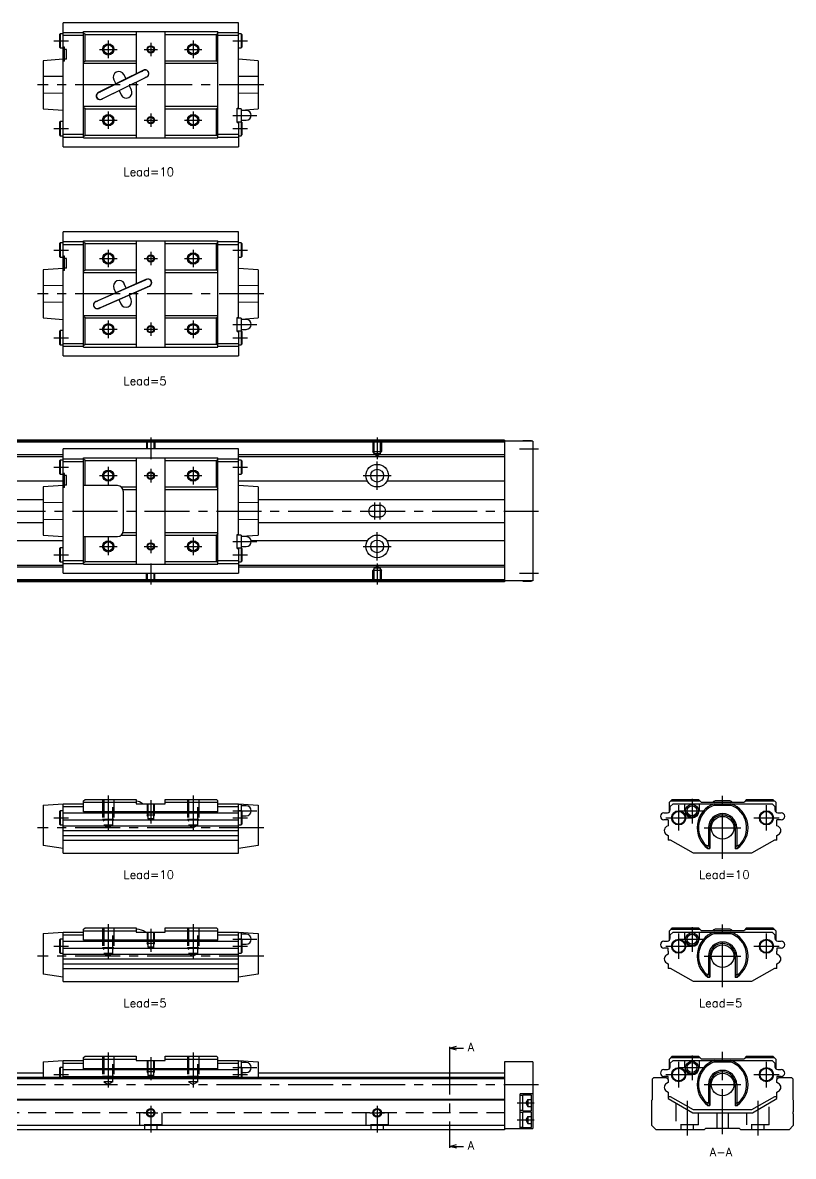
# Model space of a CAD drawing. Extents: x 0 to 524, y -8 to 401.
# Drawn here: x 251.9 to 524.1, y 0.6 to 401.3 of the extents above; entities that cross this region are included whole.
import ezdxf

# ---------------------------------------------------------------- set-up
doc = ezdxf.new("R2010")
doc.units = 0
doc.header["$LTSCALE"] = 0.5
doc.linetypes.add('CENTER', pattern=[50.8, 31.75, -6.35, 6.35, -6.35])
doc.linetypes.add('DASHED', pattern=[19.05, 12.7, -6.35])
for name, color, linetype in [('MSM_CENTER', 1, 'CENTER'), ('MSM_CONTINUOUS', 7, 'CONTINUOUS'), ('MSM_DASHED', 4, 'DASHED'), ('MSM_NARROW', 5, 'CONTINUOUS'), ('MSM_PART_NUMBER', 7, 'CONTINUOUS')]:
    doc.layers.add(name, color=color, linetype=linetype)
doc.styles.get("Standard").update_dxf_attribs({"font": 'txt.shx', "height": 1, "bigfont": 'bigfont.shx'})

msp = doc.modelspace()

# ---------------------------------------------------------------- linework, layer by layer
at = {"layer": 'MSM_CENTER'}
for p, q in [((262.91, 394.84), (268.11, 394.84)), ((282.11, 394.94), (282.11, 388.74)), ((297.11, 394.2), (297.11, 389.47)), ((312.11, 394.94), (312.11, 388.74)), ((326.11, 394.84), (331.31, 394.84)), ((279.01, 391.84), (285.21, 391.84)), ((294.74, 391.84), (299.47, 391.84)), ((309.01, 391.84), (315.21, 391.84)), ((337.11, 379.34), (257.11, 379.34)), ((282.11, 369.94), (282.11, 363.74)), ((297.11, 369.2), (297.11, 364.47)), ((312.11, 369.94), (312.11, 363.74)), ((279.01, 366.84), (285.21, 366.84)), ((294.74, 366.84), (299.47, 366.84)), ((309.01, 366.84), (315.21, 366.84)), ((326.11, 368.54), (334.61, 368.54)), ((262.91, 363.84), (268.11, 363.84)), ((326.11, 363.84), (331.31, 363.84)), ((262.91, 320.94), (268.11, 320.94)), ((282.11, 321.04), (282.11, 314.84)), ((312.11, 321.04), (312.11, 314.84)), ((326.11, 320.94), (331.31, 320.94)), ((279.01, 317.94), (285.21, 317.94)), ((294.74, 317.94), (299.47, 317.94)), ((297.11, 320.3), (297.11, 315.57)), ((309.01, 317.94), (315.21, 317.94)), ((337.11, 305.44), (257.11, 305.44)), ((279.01, 292.94), (285.21, 292.94)), ((282.11, 296.04), (282.11, 289.84)), ((294.74, 292.94), (299.47, 292.94)), ((297.11, 295.3), (297.11, 290.57)), ((309.01, 292.94), (315.21, 292.94)), ((312.11, 296.04), (312.11, 289.84)), ((326.11, 294.64), (334.61, 294.64)), ((262.91, 289.94), (268.11, 289.94)), ((326.11, 289.94), (331.31, 289.94)), ((297.11, 254.69), (297.11, 247.06)), ((377.11, 254.69), (377.11, 247.06)), ((427.41, 250.69), (434.11, 250.69)), ((377.11, 236.19), (377.11, 246.19)), ((262.91, 244.19), (268.11, 244.19)), ((279.01, 241.19), (285.21, 241.19)), ((282.11, 244.29), (282.11, 238.09)), ((294.74, 241.19), (299.47, 241.19)), ((297.11, 243.55), (297.11, 238.82)), ((309.01, 241.19), (315.21, 241.19)), ((312.11, 244.29), (312.11, 238.09)), ((326.11, 244.19), (331.31, 244.19)), ((372.11, 241.19), (382.11, 241.19)), ((117.11, 228.69), (434.11, 228.69)), ((376.11, 231.69), (376.11, 225.69)), ((378.11, 231.69), (378.11, 225.69)), ((377.11, 211.19), (377.11, 221.19)), ((282.11, 219.29), (282.11, 213.09)), ((297.11, 218.55), (297.11, 213.82)), ((312.11, 219.29), (312.11, 213.09)), ((326.11, 217.89), (334.61, 217.89)), ((262.91, 213.19), (268.11, 213.19)), ((279.01, 216.19), (285.21, 216.19)), ((294.74, 216.19), (299.47, 216.19)), ((309.01, 216.19), (315.21, 216.19)), ((326.11, 213.19), (331.31, 213.19)), ((372.11, 216.19), (382.11, 216.19)), ((297.11, 210.2), (297.11, 202.69)), ((377.11, 210.2), (377.11, 202.69)), ((427.41, 206.69), (434.11, 206.69)), ((282.11, 128.1), (282.11, 115.71)), ((297.11, 126.45), (297.11, 118.29)), ((312.11, 128.1), (312.11, 115.71)), ((483.65, 115.75), (483.65, 124.75)), ((488.35, 127), (488.35, 118.25)), ((499.15, 105.75), (499.15, 128.05)), ((514.65, 115.75), (514.65, 124.75)), ((262.91, 120.25), (268.11, 120.25)), ((326.11, 122.75), (334.61, 122.75)), ((326.11, 120.25), (331.31, 120.25)), ((479.15, 120.25), (488.15, 120.25)), ((483.85, 122.75), (492.85, 122.75)), ((510.15, 120.25), (519.15, 120.25)), ((337.11, 116.75), (257.11, 116.75)), ((492.65, 116.75), (505.65, 116.75)), ((282.11, 82.72), (282.11, 70.34)), ((297.11, 81.07), (297.11, 72.91)), ((312.11, 82.72), (312.11, 70.34)), ((488.35, 81.62), (488.35, 72.87)), ((499.15, 60.37), (499.15, 82.67)), ((326.11, 77.37), (334.61, 77.37)), ((483.65, 70.37), (483.65, 79.37)), ((483.85, 77.37), (492.85, 77.37)), ((514.65, 70.37), (514.65, 79.37)), ((262.91, 74.87), (268.11, 74.87)), ((326.11, 74.87), (331.31, 74.87)), ((479.15, 74.87), (488.15, 74.87)), ((510.15, 74.87), (519.15, 74.87)), ((337.11, 71.37), (257.11, 71.37)), ((492.65, 71.37), (505.65, 71.37)), ((282.11, 37.35), (282.11, 24.96)), ((312.11, 37.35), (312.11, 24.96)), ((402.67, 38.36), (402.67, 4.63)), ((488.35, 36.25), (488.35, 27.5)), ((499.15, 8.5), (499.15, 37.5)), ((297.11, 35.7), (297.11, 27.54)), ((483.65, 25), (483.65, 34)), ((514.65, 25), (514.65, 34)), ((262.91, 29.5), (268.11, 29.5)), ((326.11, 32), (334.61, 32)), ((326.11, 29.5), (331.31, 29.5)), ((479.15, 29.5), (488.15, 29.5)), ((483.85, 32), (492.85, 32)), ((510.15, 29.5), (519.15, 29.5)), ((117.11, 26), (434.11, 26)), ((492.65, 26), (505.65, 26)), ((486.65, 20.29), (486.65, 8)), ((511.65, 20.29), (511.65, 8)), ((297.11, 18.5), (297.11, 9)), ((377.11, 18.5), (377.11, 9)), ((426.61, 19.5), (432.61, 19.5)), ((294.57, 16), (299.64, 16)), ((374.53, 16), (379.68, 16)), ((426.61, 13.5), (432.61, 13.5))]:
    msp.add_line(p, q, dxfattribs=at)
at = {"layer": 'MSM_CONTINUOUS'}
for p, q in [((328.11, 401.29), (266.11, 401.29)), ((266.11, 357.39), (266.11, 401.29)), ((328.11, 370.79), (328.11, 401.29)), ((265.16, 397.34), (264.91, 397.09)), ((264.91, 397.09), (264.91, 392.59)), ((266.11, 397.34), (265.16, 397.34)), ((265.16, 397.34), (265.16, 392.34)), ((266.11, 397.84), (273.41, 397.84)), ((266.11, 396.84), (273.41, 396.84)), ((273.41, 360.54), (273.41, 398.14)), ((273.41, 398.14), (320.81, 398.14)), ((273.91, 397.14), (273.41, 397.64)), ((273.91, 387.84), (273.91, 397.14)), ((273.91, 397.14), (292.01, 397.14)), ((292.01, 398.14), (292.01, 383.18)), ((302.21, 360.54), (302.21, 398.14)), ((302.21, 397.14), (320.31, 397.14)), ((320.81, 397.64), (320.31, 397.14)), ((320.31, 387.84), (320.31, 397.14)), ((320.81, 360.54), (320.81, 398.14)), ((320.81, 397.84), (328.11, 397.84)), ((320.81, 396.84), (328.11, 396.84)), ((329.06, 397.34), (328.11, 397.34)), ((329.06, 397.34), (329.06, 392.34)), ((329.31, 397.09), (329.06, 397.34)), ((329.31, 397.09), (329.31, 392.59)), ((264.91, 392.59), (265.16, 392.34)), ((265.16, 392.34), (266.11, 392.34)), ((266.61, 392.64), (266.11, 392.64)), ((266.61, 387.64), (266.61, 392.64)), ((267.31, 391.84), (266.61, 391.84)), ((267.31, 388.44), (267.31, 391.84)), ((328.11, 392.34), (329.06, 392.34)), ((329.06, 392.34), (329.31, 392.59)), ((266.11, 388.34), (259.11, 387.84)), ((259.11, 387.84), (259.11, 370.84)), ((266.61, 387.64), (266.11, 387.64)), ((267.31, 388.44), (266.61, 388.44)), ((273.41, 387.34), (273.91, 387.84)), ((273.41, 386.94), (292.01, 386.94)), ((273.91, 387.84), (292.01, 387.84)), ((302.21, 387.84), (320.31, 387.84)), ((302.21, 386.94), (320.81, 386.94)), ((320.31, 387.84), (320.81, 387.34)), ((335.11, 387.84), (328.11, 388.34)), ((335.11, 387.84), (335.11, 370.84)), ((266.11, 382.3), (259.11, 382.21)), ((294.58, 384.46), (278.58, 376.56)), ((293.87, 384.05), (279.34, 376.87)), ((279.73, 374.22), (295.73, 382.12)), ((280.44, 374.63), (294.98, 381.81)), ((284.03, 381.14), (284.79, 379.62)), ((288.37, 381.39), (287.62, 382.92)), ((293.87, 384.05), (294.2, 384.18)), ((294.6, 384.41), (294.29, 384.26)), ((295.28, 382), (294.98, 381.81)), ((295.39, 382.01), (295.71, 382.17)), ((335.11, 382.21), (328.11, 382.3)), ((278.92, 376.67), (278.6, 376.51)), ((279.03, 376.68), (279.34, 376.87)), ((285.94, 377.29), (286.69, 375.76)), ((290.28, 377.54), (289.52, 379.06)), ((292.01, 380.28), (292.01, 360.54)), ((259.11, 376.47), (266.11, 376.38)), ((279.71, 374.27), (280.02, 374.42)), ((280.11, 374.5), (280.44, 374.63)), ((328.11, 376.38), (335.11, 376.47)), ((259.11, 370.84), (266.11, 370.34)), ((273.41, 371.74), (292.01, 371.74)), ((273.91, 370.84), (273.41, 371.34)), ((273.91, 370.84), (292.01, 370.84)), ((273.91, 361.54), (273.91, 370.84)), ((302.21, 371.74), (320.81, 371.74)), ((302.21, 370.84), (320.31, 370.84)), ((320.81, 371.34), (320.31, 370.84)), ((320.31, 361.54), (320.31, 370.84)), ((327.61, 371.04), (328.11, 371.04)), ((327.61, 366.04), (327.61, 371.04)), ((329.11, 370.79), (327.61, 370.79)), ((329.11, 370.41), (335.11, 370.84)), ((329.11, 370.79), (329.11, 366.29)), ((330.86, 370.29), (329.11, 370.29)), ((265.16, 366.34), (264.91, 366.09)), ((264.91, 366.09), (264.91, 361.59)), ((265.16, 366.34), (265.16, 361.34)), ((266.11, 366.34), (265.16, 366.34)), ((327.61, 366.29), (329.11, 366.29)), ((327.61, 366.04), (328.11, 366.04)), ((328.11, 366.29), (328.11, 357.39)), ((329.06, 366.29), (329.06, 361.34)), ((329.11, 366.79), (330.86, 366.79)), ((329.31, 366.09), (329.11, 366.29)), ((329.31, 366.09), (329.31, 361.59)), ((264.91, 361.59), (265.16, 361.34)), ((265.16, 361.34), (266.11, 361.34)), ((266.11, 361.84), (273.41, 361.84)), ((266.11, 360.84), (273.41, 360.84)), ((273.41, 361.04), (273.91, 361.54)), ((273.91, 361.54), (292.01, 361.54)), ((302.21, 361.54), (320.31, 361.54)), ((320.31, 361.54), (320.81, 361.04)), ((320.81, 361.84), (328.11, 361.84)), ((320.81, 360.84), (328.11, 360.84)), ((328.11, 361.34), (329.06, 361.34)), ((329.06, 361.34), (329.31, 361.59)), ((266.11, 357.39), (328.11, 357.39)), ((273.41, 360.54), (320.81, 360.54)), ((328.11, 327.39), (266.11, 327.39)), ((266.11, 283.49), (266.11, 327.39)), ((328.11, 296.89), (328.11, 327.39)), ((265.16, 323.44), (264.91, 323.19)), ((264.91, 323.19), (264.91, 318.69)), ((266.11, 323.44), (265.16, 323.44)), ((265.16, 323.44), (265.16, 318.44)), ((266.11, 323.94), (273.41, 323.94)), ((266.11, 322.94), (273.41, 322.94)), ((273.41, 286.64), (273.41, 324.24)), ((273.41, 324.24), (320.81, 324.24)), ((273.91, 323.24), (273.41, 323.74)), ((273.91, 313.94), (273.91, 323.24)), ((273.91, 323.24), (292.01, 323.24)), ((292.01, 324.24), (292.01, 308.99)), ((302.21, 286.64), (302.21, 324.24)), ((302.21, 323.24), (320.31, 323.24)), ((320.81, 323.74), (320.31, 323.24)), ((320.31, 313.94), (320.31, 323.24)), ((320.81, 286.64), (320.81, 324.24)), ((320.81, 323.94), (328.11, 323.94)), ((320.81, 322.94), (328.11, 322.94)), ((329.06, 323.44), (328.11, 323.44)), ((329.06, 323.44), (329.06, 318.44)), ((329.31, 323.19), (329.06, 323.44)), ((329.31, 323.19), (329.31, 318.69)), ((264.91, 318.69), (265.16, 318.44)), ((265.16, 318.44), (266.11, 318.44)), ((266.61, 318.74), (266.11, 318.74)), ((266.61, 313.74), (266.61, 318.74)), ((267.31, 317.94), (266.61, 317.94)), ((267.31, 314.54), (267.31, 317.94)), ((328.11, 318.44), (329.06, 318.44)), ((329.06, 318.44), (329.31, 318.69)), ((266.11, 314.44), (259.11, 313.94)), ((259.11, 313.94), (259.11, 296.94)), ((266.61, 313.74), (266.11, 313.74)), ((267.31, 314.54), (266.61, 314.54)), ((273.41, 313.44), (273.91, 313.94)), ((273.41, 313.04), (292.01, 313.04)), ((273.91, 313.94), (292.01, 313.94)), ((302.21, 313.94), (320.31, 313.94)), ((302.21, 313.04), (320.81, 313.04)), ((320.31, 313.94), (320.81, 313.44)), ((335.11, 313.94), (328.11, 314.44)), ((335.11, 313.94), (335.11, 296.94)), ((295.63, 310.58), (277.63, 302.68)), ((294.9, 310.21), (278.4, 302.96)), ((288.46, 307.43), (287.78, 308.99)), ((295.65, 310.53), (295.33, 310.39)), ((266.11, 308.4), (259.11, 308.31)), ((278.68, 300.3), (296.68, 308.2)), ((279.41, 300.67), (295.91, 307.92)), ((284.12, 307.38), (284.8, 305.83)), ((290.19, 303.5), (289.51, 305.05)), ((292.01, 306.15), (292.01, 286.64)), ((296.33, 308.1), (296.66, 308.25)), ((335.11, 308.31), (328.11, 308.4)), ((259.11, 302.57), (266.11, 302.48)), ((277.98, 302.78), (277.65, 302.63)), ((285.85, 303.45), (286.53, 301.89)), ((328.11, 302.48), (335.11, 302.57)), ((259.11, 296.94), (266.11, 296.44)), ((273.41, 297.84), (292.01, 297.84)), ((273.91, 296.94), (273.41, 297.44)), ((273.91, 296.94), (292.01, 296.94)), ((273.91, 287.64), (273.91, 296.94)), ((278.66, 300.35), (278.98, 300.49)), ((302.21, 297.84), (320.81, 297.84)), ((302.21, 296.94), (320.31, 296.94)), ((320.81, 297.44), (320.31, 296.94)), ((320.31, 287.64), (320.31, 296.94)), ((327.61, 297.14), (328.11, 297.14)), ((327.61, 292.14), (327.61, 297.14)), ((329.11, 296.89), (327.61, 296.89)), ((329.11, 296.51), (335.11, 296.94)), ((329.11, 296.89), (329.11, 292.39)), ((330.86, 296.39), (329.11, 296.39)), ((329.11, 292.89), (330.86, 292.89)), ((265.16, 292.44), (264.91, 292.19)), ((264.91, 292.19), (264.91, 287.69)), ((265.16, 292.44), (265.16, 287.44)), ((266.11, 292.44), (265.16, 292.44)), ((327.61, 292.39), (329.11, 292.39)), ((327.61, 292.14), (328.11, 292.14)), ((328.11, 292.39), (328.11, 283.49)), ((329.06, 292.39), (329.06, 287.44)), ((329.31, 292.19), (329.11, 292.39)), ((329.31, 292.19), (329.31, 287.69)), ((264.91, 287.69), (265.16, 287.44)), ((265.16, 287.44), (266.11, 287.44)), ((266.11, 287.94), (273.41, 287.94)), ((266.11, 286.94), (273.41, 286.94)), ((273.41, 287.14), (273.91, 287.64)), ((273.41, 286.64), (320.81, 286.64)), ((273.91, 287.64), (292.01, 287.64)), ((302.21, 287.64), (320.31, 287.64)), ((320.31, 287.64), (320.81, 287.14)), ((320.81, 287.94), (328.11, 287.94)), ((320.81, 286.94), (328.11, 286.94)), ((328.11, 287.44), (329.06, 287.44)), ((329.06, 287.44), (329.31, 287.69)), ((266.11, 283.49), (328.11, 283.49)), ((422.11, 253.69), (172.11, 253.69)), ((422.11, 253.49), (172.11, 253.49)), ((422.11, 252.99), (172.11, 252.99)), ((422.11, 253.69), (422.11, 203.69)), ((432.11, 253.39), (422.11, 253.39)), ((428.61, 253.39), (428.61, 253.44)), ((431.61, 253.44), (428.61, 253.44)), ((431.61, 253.39), (431.61, 253.44)), ((432.11, 253.39), (432.11, 203.99)), ((266.11, 248.59), (172.11, 248.59)), ((328.11, 250.64), (266.11, 250.64)), ((266.11, 206.74), (266.11, 250.64)), ((328.11, 220.14), (328.11, 250.64)), ((422.11, 248.59), (328.11, 248.59)), ((266.11, 247.89), (172.11, 247.89)), ((265.16, 246.69), (264.91, 246.44)), ((264.91, 246.44), (264.91, 241.94)), ((266.11, 246.69), (265.16, 246.69)), ((265.16, 246.69), (265.16, 241.69)), ((266.11, 247.19), (273.41, 247.19)), ((266.11, 246.19), (273.41, 246.19)), ((273.41, 247.49), (320.81, 247.49)), ((273.41, 209.89), (273.41, 247.49)), ((273.91, 246.49), (273.41, 246.99)), ((273.91, 246.49), (292.01, 246.49)), ((273.91, 237.69), (273.91, 246.49)), ((292.01, 247.49), (292.01, 209.89)), ((302.21, 209.89), (302.21, 247.49)), ((302.21, 246.49), (320.31, 246.49)), ((320.81, 246.99), (320.31, 246.49)), ((320.31, 237.19), (320.31, 246.49)), ((320.81, 209.89), (320.81, 247.49)), ((320.81, 247.19), (328.11, 247.19)), ((320.81, 246.19), (328.11, 246.19)), ((422.11, 247.89), (328.11, 247.89)), ((329.06, 246.69), (328.11, 246.69)), ((329.06, 246.69), (329.06, 241.69)), ((329.31, 246.44), (329.06, 246.69)), ((329.31, 246.44), (329.31, 241.94)), ((264.91, 241.94), (265.16, 241.69)), ((265.16, 241.69), (266.11, 241.69)), ((266.61, 241.99), (266.11, 241.99)), ((266.61, 236.99), (266.61, 241.99)), ((267.31, 241.19), (266.61, 241.19)), ((267.31, 237.79), (267.31, 241.19)), ((328.11, 241.69), (329.06, 241.69)), ((329.06, 241.69), (329.31, 241.94)), ((266.11, 239.23), (220.59, 239.23)), ((266.11, 237.69), (259.11, 237.19)), ((259.11, 237.19), (259.11, 220.19)), ((266.61, 236.99), (266.11, 236.99)), ((267.31, 237.79), (266.61, 237.79)), ((285.41, 237.69), (273.41, 237.69)), ((286.73, 237.19), (292.01, 237.19)), ((302.21, 237.19), (320.31, 237.19)), ((320.31, 237.19), (320.81, 236.69)), ((373.62, 239.23), (328.11, 239.23)), ((335.11, 237.19), (328.11, 237.69)), ((335.11, 237.19), (335.11, 220.19)), ((422.11, 239.23), (380.59, 239.23)), ((259.11, 232.69), (181.61, 232.69)), ((287.31, 236.29), (292.01, 236.29)), ((287.41, 235.69), (287.41, 221.69)), ((302.21, 236.29), (320.81, 236.29)), ((422.11, 232.69), (335.11, 232.69)), ((266.11, 231.65), (259.11, 231.56)), ((335.11, 231.56), (328.11, 231.65)), ((181.61, 224.69), (259.11, 224.69)), ((259.11, 225.82), (266.11, 225.73)), ((328.11, 225.73), (335.11, 225.82)), ((335.11, 224.69), (422.11, 224.69)), ((287.31, 221.09), (292.01, 221.09)), ((302.21, 221.09), (320.81, 221.09)), ((320.81, 220.69), (320.31, 220.19)), ((327.61, 220.39), (328.11, 220.39)), ((327.61, 215.39), (327.61, 220.39)), ((266.11, 218.15), (220.59, 218.15)), ((259.11, 220.19), (266.11, 219.69)), ((273.41, 219.69), (285.41, 219.69)), ((273.91, 210.89), (273.91, 219.69)), ((286.73, 220.19), (292.01, 220.19)), ((302.21, 220.19), (320.31, 220.19)), ((320.31, 210.89), (320.31, 220.19)), ((329.11, 220.14), (327.61, 220.14)), ((329.11, 219.76), (335.11, 220.19)), ((329.11, 220.14), (329.11, 215.64)), ((330.86, 219.64), (329.11, 219.64)), ((373.62, 218.15), (332.59, 218.15)), ((422.11, 218.15), (380.59, 218.15)), ((265.16, 215.69), (264.91, 215.44)), ((264.91, 215.44), (264.91, 210.94)), ((265.16, 215.69), (265.16, 210.69)), ((266.11, 215.69), (265.16, 215.69)), ((327.61, 215.64), (329.11, 215.64)), ((327.61, 215.39), (328.11, 215.39)), ((328.11, 215.64), (328.11, 206.74)), ((329.06, 215.64), (329.06, 210.69)), ((329.11, 216.14), (330.86, 216.14)), ((329.31, 215.44), (329.11, 215.64)), ((329.31, 215.44), (329.31, 210.94)), ((266.11, 209.49), (172.11, 209.49)), ((266.11, 208.79), (172.11, 208.79)), ((264.91, 210.94), (265.16, 210.69)), ((265.16, 210.69), (266.11, 210.69)), ((266.11, 211.19), (273.41, 211.19)), ((266.11, 210.19), (273.41, 210.19)), ((273.41, 210.39), (273.91, 210.89)), ((273.41, 209.89), (320.81, 209.89)), ((273.91, 210.89), (292.01, 210.89)), ((302.21, 210.89), (320.31, 210.89)), ((320.31, 210.89), (320.81, 210.39)), ((320.81, 211.19), (328.11, 211.19)), ((320.81, 210.19), (328.11, 210.19)), ((328.11, 210.69), (329.06, 210.69)), ((422.11, 209.49), (328.11, 209.49)), ((422.11, 208.79), (328.11, 208.79)), ((329.06, 210.69), (329.31, 210.94)), ((422.11, 204.39), (172.11, 204.39)), ((266.11, 206.74), (328.11, 206.74)), ((422.11, 203.89), (172.11, 203.89)), ((422.11, 203.69), (172.11, 203.69)), ((432.11, 203.99), (422.11, 203.99)), ((428.61, 203.94), (431.61, 203.94)), ((431.61, 203.94), (431.61, 203.99)), ((259.11, 124.75), (266.11, 125.25)), ((259.11, 124.75), (259.11, 110.43)), ((266.11, 125.25), (273.41, 125.25)), ((266.11, 107.75), (266.11, 125.25)), ((266.11, 124.25), (273.41, 124.25)), ((273.41, 126.25), (273.91, 126.75)), ((273.41, 122.33), (273.41, 126.25)), ((273.41, 125.75), (292.01, 125.75)), ((273.91, 126.75), (292.01, 126.75)), ((292.01, 126.75), (292.01, 125.25)), ((292.01, 125.25), (302.21, 125.25)), ((302.21, 125.25), (302.21, 126.75)), ((302.21, 126.75), (320.31, 126.75)), ((302.21, 125.75), (320.81, 125.75)), ((320.31, 126.75), (320.81, 126.25)), ((320.81, 122.33), (320.81, 126.25)), ((320.81, 125.25), (328.11, 125.25)), ((320.81, 124.25), (328.11, 124.25)), ((328.11, 125.25), (335.11, 124.75)), ((328.11, 107.75), (328.11, 125.25)), ((329.11, 125), (328.11, 125)), ((329.11, 125), (329.11, 122.7)), ((330.86, 124.5), (329.11, 124.5)), ((335.11, 124.75), (335.11, 110.43)), ((481.34, 126.75), (480.34, 125.75)), ((480.34, 122.33), (480.34, 125.75)), ((480.65, 124.25), (481.65, 125.25)), ((480.65, 123.05), (480.65, 124.25)), ((480.84, 126.25), (491.15, 126.25)), ((481.34, 126.75), (490.65, 126.75)), ((481.65, 125.25), (516.65, 125.25)), ((485.85, 122.75), (485.85, 125.25)), ((491.55, 125.85), (490.65, 126.75)), ((490.85, 125.25), (490.85, 122.75)), ((491.55, 125.85), (506.75, 125.85)), ((496.19, 125.25), (496.27, 124.75)), ((496.27, 124.75), (502.02, 124.75)), ((496.9, 126.25), (496.83, 126.24)), ((501.39, 126.25), (496.9, 126.25)), ((502.02, 124.75), (502.1, 125.25)), ((507.65, 126.75), (506.75, 125.85)), ((507.15, 126.25), (517.44, 126.25)), ((507.65, 126.75), (516.94, 126.75)), ((516.65, 125.25), (517.65, 124.25)), ((517.94, 125.75), (516.94, 126.75)), ((517.65, 124.25), (517.65, 123.05)), ((517.94, 125.75), (517.94, 122.33)), ((265.16, 122.75), (264.91, 122.5)), ((264.91, 122.5), (264.91, 118)), ((266.11, 122.75), (265.16, 122.75)), ((265.16, 122.75), (265.16, 117.75)), ((266.11, 122.05), (328.11, 122.05)), ((320.81, 122.33), (273.41, 122.33)), ((329.06, 122.75), (328.11, 122.75)), ((329.31, 122.5), (329.06, 122.75)), ((329.06, 122.75), (329.06, 117.75)), ((329.31, 122.5), (329.31, 118)), ((329.31, 121), (330.86, 121)), ((478.45, 122.05), (479.65, 122.05)), ((518.65, 122.05), (519.85, 122.05)), ((264.91, 118), (265.16, 117.75)), ((265.16, 117.75), (266.11, 117.75)), ((266.11, 119.55), (328.11, 119.55)), ((266.11, 117.47), (328.11, 117.47)), ((328.11, 117.75), (329.06, 117.75)), ((329.06, 117.75), (329.31, 118)), ((479.95, 119.55), (478.45, 119.55)), ((479.95, 117.47), (479.39, 117.15)), ((479.95, 119.55), (479.95, 117.47)), ((494.15, 116.75), (494.15, 110.43)), ((494.65, 116.75), (494.65, 109.37)), ((503.65, 116.75), (503.65, 109.37)), ((504.15, 116.75), (504.15, 110.43)), ((519.85, 119.55), (518.35, 119.55)), ((518.35, 117.47), (518.35, 119.55)), ((518.91, 117.15), (518.35, 117.47)), ((266.11, 115.75), (328.11, 115.75)), ((266.11, 114.02), (328.11, 114.02)), ((266.11, 112.41), (328.11, 112.41)), ((479.39, 114.35), (479.95, 114.02)), ((479.95, 114.02), (479.95, 112.41)), ((480.8, 112.41), (479.95, 112.41)), ((488.87, 107.75), (480.8, 112.41)), ((517.5, 112.41), (509.42, 107.75)), ((518.35, 112.41), (517.5, 112.41)), ((518.35, 114.02), (518.91, 114.35)), ((518.35, 112.41), (518.35, 114.02)), ((266.11, 109.37), (259.11, 110.43)), ((335.11, 110.43), (328.11, 109.37)), ((493.46, 110.43), (494.15, 110.43)), ((493.99, 109.37), (494.65, 109.37)), ((494.15, 110.43), (494.65, 109.37)), ((503.65, 109.37), (504.15, 110.43)), ((503.65, 109.37), (504.3, 109.37)), ((504.15, 110.43), (504.83, 110.43)), ((266.11, 107.75), (328.11, 107.75)), ((509.42, 107.75), (488.87, 107.75)), ((273.41, 80.87), (273.91, 81.37)), ((273.41, 76.96), (273.41, 80.87)), ((273.41, 80.37), (292.01, 80.37)), ((273.91, 81.37), (292.01, 81.37)), ((292.01, 81.37), (292.01, 79.87)), ((292.26, 80.87), (292.01, 80.87)), ((302.21, 79.87), (302.21, 81.37)), ((302.21, 81.37), (320.31, 81.37)), ((302.21, 80.37), (320.81, 80.37)), ((320.31, 81.37), (320.81, 80.87)), ((320.81, 76.96), (320.81, 80.87)), ((481.34, 81.37), (480.34, 80.37)), ((480.34, 76.96), (480.34, 80.37)), ((480.84, 80.87), (491.15, 80.87)), ((481.34, 81.37), (490.65, 81.37)), ((491.55, 80.47), (490.65, 81.37)), ((491.55, 80.47), (506.75, 80.47)), ((496.9, 80.87), (496.83, 80.87)), ((501.39, 80.87), (496.9, 80.87)), ((507.65, 81.37), (506.75, 80.47)), ((507.15, 80.87), (517.44, 80.87)), ((507.65, 81.37), (516.94, 81.37)), ((517.94, 80.37), (516.94, 81.37)), ((517.94, 80.37), (517.94, 76.96)), ((259.11, 79.37), (266.11, 79.87)), ((259.11, 79.37), (259.11, 65.05)), ((265.16, 77.37), (264.91, 77.12)), ((264.91, 77.12), (264.91, 72.62)), ((266.11, 77.37), (265.16, 77.37)), ((265.16, 77.37), (265.16, 72.37)), ((266.11, 79.87), (273.41, 79.87)), ((266.11, 62.37), (266.11, 79.87)), ((266.11, 78.87), (273.41, 78.87)), ((266.11, 76.67), (328.11, 76.67)), ((320.81, 76.96), (273.41, 76.96)), ((292.01, 79.87), (302.21, 79.87)), ((320.81, 79.87), (328.11, 79.87)), ((320.81, 78.87), (328.11, 78.87)), ((328.11, 79.87), (335.11, 79.37)), ((328.11, 62.37), (328.11, 79.87)), ((329.11, 79.62), (328.11, 79.62)), ((329.06, 77.37), (328.11, 77.37)), ((329.31, 77.12), (329.06, 77.37)), ((329.06, 77.37), (329.06, 72.37)), ((329.11, 79.62), (329.11, 77.32)), ((330.86, 79.12), (329.11, 79.12)), ((329.31, 77.12), (329.31, 72.62)), ((335.11, 79.37), (335.11, 65.05)), ((478.45, 76.67), (479.65, 76.67)), ((480.65, 78.87), (481.65, 79.87)), ((480.65, 77.67), (480.65, 78.87)), ((481.65, 79.87), (516.65, 79.87)), ((485.85, 77.37), (485.85, 79.87)), ((490.85, 79.87), (490.85, 77.37)), ((496.19, 79.87), (496.27, 79.37)), ((496.27, 79.37), (502.02, 79.37)), ((502.02, 79.37), (502.1, 79.87)), ((516.65, 79.87), (517.65, 78.87)), ((517.65, 78.87), (517.65, 77.67)), ((518.65, 76.67), (519.85, 76.67)), ((264.91, 72.62), (265.16, 72.37)), ((265.16, 72.37), (266.11, 72.37)), ((266.11, 74.17), (328.11, 74.17)), ((328.11, 72.37), (329.06, 72.37)), ((329.06, 72.37), (329.31, 72.62)), ((329.31, 75.62), (330.86, 75.62)), ((479.95, 74.17), (478.45, 74.17)), ((479.95, 73.17), (479.95, 74.17)), ((479.95, 73.17), (479.95, 72.1)), ((519.85, 74.17), (518.35, 74.17)), ((518.35, 74.17), (518.35, 73.17)), ((518.35, 72.1), (518.35, 73.17)), ((266.11, 72.1), (328.11, 72.1)), ((266.11, 70.37), (328.11, 70.37)), ((266.11, 68.65), (328.11, 68.65)), ((479.95, 72.1), (479.39, 71.77)), ((479.39, 68.97), (479.95, 68.65)), ((479.95, 68.65), (479.95, 67.04)), ((494.15, 71.37), (494.15, 65.05)), ((494.65, 71.37), (494.65, 63.99)), ((503.65, 71.37), (503.65, 63.99)), ((504.15, 71.37), (504.15, 65.05)), ((518.91, 71.77), (518.35, 72.1)), ((518.35, 68.65), (518.91, 68.97)), ((518.35, 67.04), (518.35, 68.65)), ((266.11, 63.99), (259.11, 65.05)), ((266.11, 67.04), (328.11, 67.04)), ((335.11, 65.05), (328.11, 63.99)), ((480.8, 67.04), (479.95, 67.04)), ((488.87, 62.37), (480.8, 67.04)), ((493.46, 65.05), (494.15, 65.05)), ((494.15, 65.05), (494.65, 63.99)), ((503.65, 63.99), (504.15, 65.05)), ((504.15, 65.05), (504.83, 65.05)), ((517.5, 67.04), (509.42, 62.37)), ((518.35, 67.04), (517.5, 67.04)), ((266.11, 62.37), (328.11, 62.37)), ((509.42, 62.37), (488.87, 62.37)), ((493.99, 63.99), (494.65, 63.99)), ((503.65, 63.99), (504.3, 63.99)), ((402.67, 38.86), (405.17, 39.53)), ((402.67, 39.36), (402.67, 38.36)), ((405.17, 38.19), (402.67, 38.86)), ((402.67, 38.86), (407.67, 38.86)), ((259.11, 34), (266.11, 34.5)), ((259.11, 34), (259.11, 28.5)), ((266.11, 28.5), (266.11, 34.5)), ((266.11, 34.5), (273.41, 34.5)), ((266.11, 33.5), (273.41, 33.5)), ((273.41, 35.5), (273.91, 36)), ((273.41, 31.59), (273.41, 35.5)), ((273.41, 35), (292.01, 35)), ((273.91, 36), (292.01, 36)), ((292.01, 36), (292.01, 34.5)), ((292.01, 34.5), (302.21, 34.5)), ((302.21, 34.5), (302.21, 36)), ((302.21, 36), (320.31, 36)), ((302.21, 35), (320.81, 35)), ((320.31, 36), (320.81, 35.5)), ((320.81, 31.59), (320.81, 35.5)), ((320.81, 34.5), (328.11, 34.5)), ((320.81, 33.5), (328.11, 33.5)), ((328.11, 34.5), (335.11, 34)), ((328.11, 28.5), (328.11, 34.5)), ((329.11, 34.25), (328.11, 34.25)), ((329.11, 34.25), (329.11, 31.95)), ((330.86, 33.75), (329.11, 33.75)), ((335.11, 34), (335.11, 28.5)), ((432.11, 34), (422.11, 34)), ((422.11, 34), (422.11, 10)), ((432.11, 34), (432.11, 10.5)), ((481.34, 36), (480.34, 35)), ((480.34, 31.59), (480.34, 35)), ((480.65, 33.5), (481.65, 34.5)), ((480.65, 32.3), (480.65, 33.5)), ((480.84, 35.5), (491.15, 35.5)), ((481.34, 36), (490.65, 36)), ((481.65, 34.5), (516.65, 34.5)), ((485.85, 32), (485.85, 34.5)), ((491.55, 35.1), (490.65, 36)), ((490.85, 34.5), (490.85, 32)), ((491.55, 35.1), (506.75, 35.1)), ((496.19, 34.5), (496.27, 34)), ((496.27, 34), (502.02, 34)), ((502.02, 34), (502.1, 34.5)), ((507.65, 36), (506.75, 35.1)), ((507.15, 35.5), (517.44, 35.5)), ((507.65, 36), (516.94, 36)), ((516.65, 34.5), (517.65, 33.5)), ((517.94, 35), (516.94, 36)), ((517.65, 33.5), (517.65, 32.3)), ((517.94, 35), (517.94, 31.59)), ((422.11, 28.5), (172.11, 28.5)), ((259.11, 30), (176.96, 30)), ((265.16, 32), (264.91, 31.75)), ((264.91, 31.75), (264.91, 28.5)), ((266.11, 32), (265.16, 32)), ((265.16, 32), (265.16, 28.5)), ((266.11, 31.3), (328.11, 31.3)), ((266.11, 28.8), (328.11, 28.8)), ((320.81, 31.59), (273.41, 31.59)), ((329.06, 32), (328.11, 32)), ((329.31, 31.75), (329.06, 32)), ((329.06, 32), (329.06, 28.5)), ((329.31, 31.75), (329.31, 28.5)), ((329.31, 30.25), (330.86, 30.25)), ((422.11, 30), (335.11, 30)), ((474.35, 28), (474.85, 28.5)), ((474.85, 28.5), (479.25, 28.5)), ((478.45, 31.3), (479.65, 31.3)), ((479.95, 28.8), (478.45, 28.8)), ((479.25, 28.5), (479.95, 27.8)), ((479.95, 27.8), (479.95, 28.8)), ((518.35, 28.8), (518.35, 27.8)), ((519.85, 28.8), (518.35, 28.8)), ((518.35, 27.8), (519.05, 28.5)), ((518.65, 31.3), (519.85, 31.3)), ((519.05, 28.5), (523.45, 28.5)), ((523.45, 28.5), (523.95, 28)), ((422.11, 28), (172.11, 28)), ((474.35, 20.7), (474.35, 28)), ((479.95, 26.72), (479.39, 26.4)), ((479.95, 27.8), (479.95, 26.72)), ((494.15, 26), (494.15, 19.68)), ((494.65, 26), (494.65, 18.62)), ((503.65, 26), (503.65, 18.62)), ((504.15, 26), (504.15, 19.68)), ((518.35, 26.72), (518.35, 27.8)), ((518.91, 26.4), (518.35, 26.72)), ((523.95, 28), (523.95, 20.7)), ((422.11, 20.7), (172.11, 20.7)), ((422.11, 20.5), (172.11, 20.5)), ((427.61, 10.5), (427.61, 22.75)), ((432.11, 22.75), (427.61, 22.75)), ((428.61, 22.1), (427.61, 22.1)), ((428.61, 16.75), (428.61, 22.25)), ((431.61, 22.25), (428.61, 22.25)), ((431.61, 16.75), (431.61, 22.25)), ((474.15, 20.5), (474.35, 20.7)), ((474.15, 11.5), (474.15, 20.5)), ((479.39, 23.6), (479.95, 23.28)), ((479.95, 23.28), (479.95, 21)), ((480.8, 21.66), (479.95, 21.66)), ((479.95, 21), (488.61, 16)), ((488.87, 17), (480.8, 21.66)), ((517.5, 21.66), (509.42, 17)), ((509.68, 16), (518.35, 21)), ((518.35, 21.66), (517.5, 21.66)), ((518.35, 23.28), (518.91, 23.6)), ((518.35, 21), (518.35, 23.28)), ((523.95, 20.7), (524.15, 20.5)), ((524.15, 20.5), (524.15, 16.4)), ((427.61, 16.9), (428.61, 16.9)), ((428.61, 16.1), (427.61, 16.1)), ((428.61, 16.75), (431.61, 16.75)), ((428.61, 10.75), (428.61, 16.25)), ((431.61, 16.25), (428.61, 16.25)), ((431.61, 10.75), (431.61, 16.25)), ((509.42, 17), (488.87, 17)), ((493.46, 19.68), (494.15, 19.68)), ((493.99, 18.62), (494.65, 18.62)), ((494.15, 19.68), (494.65, 18.62)), ((503.65, 18.62), (504.15, 19.68)), ((503.65, 18.62), (504.3, 18.62)), ((504.15, 19.68), (504.83, 19.68)), ((488.61, 16), (509.68, 16)), ((524.15, 15.6), (524.15, 11.5)), ((422.11, 11.5), (172.11, 11.5)), ((422.11, 10), (172.11, 10)), ((422.11, 10.5), (432.11, 10.5)), ((427.61, 10.9), (428.61, 10.9)), ((428.61, 10.75), (431.61, 10.75)), ((475.65, 10), (474.15, 11.5)), ((492.63, 10), (475.65, 10)), ((493.13, 10.5), (492.63, 10)), ((505.15, 10.5), (493.13, 10.5)), ((505.65, 10), (505.15, 10.5)), ((522.65, 10), (505.65, 10)), ((524.15, 11.5), (522.65, 10)), ((402.67, 4.13), (405.17, 4.8)), ((402.67, 4.63), (402.67, 3.63)), ((405.17, 3.46), (402.67, 4.13)), ((402.67, 4.13), (407.67, 4.13))]:
    msp.add_line(p, q, dxfattribs=at)
for centre, radius in [((282.11, 391.84), 1.62), ((297.11, 391.84), 1.06), ((312.11, 391.84), 1.62), ((282.11, 366.84), 1.62), ((297.11, 366.84), 1.06), ((312.11, 366.84), 1.62), ((282.11, 317.94), 1.62), ((297.11, 317.94), 1.06), ((312.11, 317.94), 1.62), ((282.11, 292.94), 1.62), ((297.11, 292.94), 1.06), ((312.11, 292.94), 1.62), ((377.11, 241.19), 4), ((282.11, 241.19), 1.62), ((297.11, 241.19), 1.06), ((312.11, 241.19), 1.62), ((377.11, 241.19), 2.25), ((282.11, 216.19), 1.62), ((297.11, 216.19), 1.06), ((312.11, 216.19), 1.62), ((377.11, 216.19), 4), ((377.11, 216.19), 2.25), ((488.35, 122.75), 2.25), ((488.35, 122.75), 1.75), ((483.65, 120.25), 2.5), ((483.65, 120.25), 2.25), ((499.15, 116.75), 4), ((514.65, 120.25), 2.5), ((514.65, 120.25), 2.25), ((483.65, 74.87), 2.5), ((483.65, 74.87), 2.25), ((488.35, 77.37), 2.25), ((488.35, 77.37), 1.75), ((514.65, 74.87), 2.5), ((514.65, 74.87), 2.25), ((499.15, 71.37), 4), ((488.35, 32), 2.25), ((488.35, 32), 1.75), ((483.65, 29.5), 2.5), ((483.65, 29.5), 2.25), ((499.15, 26), 4), ((514.65, 29.5), 2.5), ((514.65, 29.5), 2.25), ((297.11, 16), 1.23), ((377.11, 16), 1.23)]:
    msp.add_circle(centre, radius, dxfattribs=at)
for centre, radius, start, end in [((285.83, 382.03), 2, 26.2779, 206.2779), ((295.16, 383.29), 1.3, 275.5498, 137.006), ((295.16, 383.29), 1.25, 296.2779, 116.2779), ((279.16, 375.39), 1.3, 95.5498, 317.006), ((288.48, 376.65), 2, 206.2779, 26.2779), ((279.16, 375.39), 1.25, 116.2779, 296.2779), ((330.86, 368.54), 1.75, 270, 90), ((285.95, 308.19), 2, 23.6961, 203.6961), ((296.3, 306.54), 3.92, 105.6343, 110.9103), ((296.16, 309.39), 1.3, 272.968, 134.4242), ((296.16, 309.39), 1.25, 293.6961, 113.6961), ((295.2, 309.56), 1.8, 293.3543, 304.8918), ((278.16, 301.49), 1.3, 92.968, 314.4242), ((278.16, 301.49), 1.25, 113.6961, 293.6961), ((282.11, 295.94), 7.94, 117.8361, 120.4339), ((278.67, 302.34), 1.82, 282.5713, 293.9767), ((288.36, 302.69), 2, 203.6961, 23.6961), ((330.86, 294.64), 1.75, 270, 90), ((285.41, 235.69), 2, 0, 90), ((285.41, 221.69), 2, 270, 0), ((330.86, 217.89), 1.75, 270, 90), ((291.29, 121.37), 4.88, 52.5564, 81.5517), ((330.86, 122.75), 1.75, 270, 90), ((499.15, 116.75), 9, 109.1881, 235.0848), ((499.15, 116.75), 8.5, 109.7499, 228.0214), ((496.94, 124.13), 2.12, 91.0143, 125.7914), ((501.34, 124.11), 2.14, 54.3594, 88.7845), ((499.15, 116.75), 8.5, 311.9786, 70.2501), ((499.15, 116.75), 9, 304.9152, 70.8119), ((478.45, 120.8), 1.25, 90, 270), ((479.65, 123.05), 1, 270, 0), ((488.35, 122.75), 2.5, 180, 0), ((499.15, 116.75), 5, 0, 180), ((499.15, 116.75), 4.5, 0, 180), ((518.65, 123.05), 1, 180, 270), ((519.85, 120.8), 1.25, 270, 90), ((480.26, 115.63), 1.75, 120.0001, 176.2321), ((518.03, 115.63), 1.75, 3.7679, 59.9999), ((480.26, 115.86), 1.75, 183.7679, 239.9999), ((518.03, 115.86), 1.75, 300.0001, 356.2321), ((500.31, 113.21), 7.4, 202.1059, 211.3183), ((497.98, 113.21), 7.4, 328.6827, 337.893), ((292.23, 75.9), 4.97, 53.0275, 89.6143), ((496.94, 78.76), 2.12, 91.0143, 125.7914), ((501.34, 78.74), 2.14, 54.3594, 88.7845), ((330.86, 77.37), 1.75, 270, 90), ((478.45, 75.42), 1.25, 90, 270), ((479.65, 77.67), 1, 270, 0), ((488.35, 77.37), 2.5, 180, 0), ((499.15, 71.37), 9, 109.1881, 235.0848), ((499.15, 71.37), 8.5, 109.7499, 228.0214), ((499.15, 71.37), 5, 0, 180), ((499.15, 71.37), 8.5, 311.9786, 70.2501), ((499.15, 71.37), 9, 304.9152, 70.8119), ((518.65, 77.67), 1, 180, 270), ((519.85, 75.42), 1.25, 270, 90), ((499.15, 71.37), 4.5, 0, 180), ((480.26, 70.26), 1.75, 120.0001, 176.2321), ((480.26, 70.49), 1.75, 183.7679, 239.9999), ((518.03, 70.26), 1.75, 3.7679, 59.9999), ((518.03, 70.49), 1.75, 300.0001, 356.2321), ((500.31, 67.84), 7.4, 202.1059, 211.3183), ((497.98, 67.84), 7.4, 328.6827, 337.893), ((330.86, 32), 1.75, 270, 90), ((479.65, 32.3), 1, 270, 0), ((499.15, 26), 9, 109.1881, 235.0848), ((499.15, 26), 8.5, 109.7499, 228.0214), ((499.15, 26), 8.5, 311.9786, 70.2501), ((499.15, 26), 9, 304.9152, 70.8119), ((518.65, 32.3), 1, 180, 270), ((478.45, 30.05), 1.25, 90, 270), ((488.35, 32), 2.5, 180, 0), ((499.15, 26), 5, 0, 180), ((499.15, 26), 4.5, 0, 180), ((519.85, 30.05), 1.25, 270, 90), ((480.26, 24.88), 1.75, 120.0001, 176.2321), ((480.26, 25.12), 1.75, 183.7679, 239.9999), ((518.03, 24.88), 1.75, 3.7679, 59.9999), ((518.03, 25.12), 1.75, 300.0001, 356.2321), ((503.5, 24.07), 10.96, 203.6059, 209.8183), ((494.62, 24.16), 11.15, 330.2349, 336.3409), ((524.45, 16), 0.5, 126.8761, 233.1239)]:
    msp.add_arc(centre, radius, start, end, dxfattribs=at)
at = {"layer": 'MSM_DASHED'}
for p, q in [((295.61, 253.69), (295.61, 250.64)), ((295.88, 253.69), (295.88, 250.64)), ((298.34, 250.64), (298.34, 253.69)), ((298.61, 253.69), (298.61, 250.64)), ((375.61, 253.69), (375.61, 249.69)), ((375.88, 253.69), (375.88, 248.89)), ((378.34, 248.89), (378.34, 253.69)), ((378.61, 253.69), (378.61, 249.69)), ((375.61, 249.69), (378.61, 249.69)), ((375.88, 249.22), (375.61, 249.69)), ((375.88, 248.89), (377.11, 248.18)), ((378.34, 248.89), (375.88, 248.89)), ((377.11, 248.18), (378.34, 248.89)), ((378.34, 249.22), (378.61, 249.69)), ((378.11, 230.69), (376.11, 230.69)), ((376.11, 226.69), (378.11, 226.69)), ((377.11, 209.2), (375.88, 208.49)), ((375.88, 208.49), (375.88, 203.69)), ((378.34, 208.49), (375.88, 208.49)), ((378.34, 208.49), (377.11, 209.2)), ((378.34, 203.69), (378.34, 208.49)), ((295.61, 203.69), (295.61, 206.74)), ((295.88, 206.74), (295.88, 203.69)), ((298.34, 203.69), (298.34, 206.74)), ((298.61, 203.69), (298.61, 206.74)), ((375.88, 208.16), (375.61, 207.69)), ((375.61, 203.69), (375.61, 207.69)), ((378.61, 207.69), (375.61, 207.69)), ((378.34, 208.16), (378.61, 207.69)), ((378.61, 203.69), (378.61, 207.69)), ((280.11, 126.75), (280.11, 119.75)), ((280.48, 126.75), (280.48, 117.65)), ((283.73, 117.65), (283.73, 126.75)), ((284.11, 126.75), (284.11, 119.75)), ((295.81, 125.25), (295.81, 121.25)), ((296.05, 125.25), (296.05, 119.9)), ((298.16, 119.9), (298.16, 125.25)), ((298.41, 121.25), (298.41, 125.25)), ((310.11, 126.75), (310.11, 119.75)), ((310.48, 126.75), (310.48, 117.65)), ((313.73, 117.65), (313.73, 126.75)), ((314.11, 126.75), (314.11, 119.75)), ((298.41, 121.25), (295.81, 121.25)), ((296.05, 120.8), (295.81, 121.25)), ((298.16, 120.8), (298.41, 121.25)), ((280.11, 119.75), (284.11, 119.75)), ((280.11, 119.75), (280.48, 119.05)), ((283.73, 117.65), (280.48, 117.65)), ((280.48, 117.65), (282.11, 116.71)), ((283.73, 117.65), (282.11, 116.71)), ((283.73, 119.05), (284.11, 119.75)), ((298.16, 119.9), (296.05, 119.9)), ((296.05, 119.9), (297.11, 119.29)), ((298.16, 119.9), (297.11, 119.29)), ((310.11, 119.75), (314.11, 119.75)), ((310.11, 119.75), (310.48, 119.05)), ((313.73, 117.65), (310.48, 117.65)), ((310.48, 117.65), (312.11, 116.71)), ((313.73, 117.65), (312.11, 116.71)), ((313.73, 119.05), (314.11, 119.75)), ((280.11, 81.37), (280.11, 74.37)), ((280.48, 81.37), (280.48, 72.27)), ((283.73, 72.27), (283.73, 81.37)), ((284.11, 81.37), (284.11, 74.37)), ((310.11, 81.37), (310.11, 74.37)), ((310.48, 81.37), (310.48, 72.27)), ((313.73, 72.27), (313.73, 81.37)), ((314.11, 81.37), (314.11, 74.37)), ((295.81, 79.87), (295.81, 75.87)), ((296.05, 79.87), (296.05, 74.52)), ((298.16, 74.52), (298.16, 79.87)), ((298.41, 75.87), (298.41, 79.87)), ((280.11, 74.37), (284.11, 74.37)), ((280.11, 74.37), (280.48, 73.67)), ((283.73, 72.27), (280.48, 72.27)), ((280.48, 72.27), (282.11, 71.34)), ((283.73, 72.27), (282.11, 71.34)), ((283.73, 73.67), (284.11, 74.37)), ((298.41, 75.87), (295.81, 75.87)), ((296.05, 75.42), (295.81, 75.87)), ((298.16, 74.52), (296.05, 74.52)), ((296.05, 74.52), (297.11, 73.91)), ((298.16, 74.52), (297.11, 73.91)), ((298.16, 75.42), (298.41, 75.87)), ((310.11, 74.37), (314.11, 74.37)), ((310.11, 74.37), (310.48, 73.67)), ((313.73, 72.27), (310.48, 72.27)), ((310.48, 72.27), (312.11, 71.34)), ((313.73, 72.27), (312.11, 71.34)), ((313.73, 73.67), (314.11, 74.37)), ((280.11, 36), (280.11, 29)), ((280.48, 36), (280.48, 26.9)), ((283.73, 26.9), (283.73, 36)), ((284.11, 36), (284.11, 29)), ((295.81, 34.5), (295.81, 30.5)), ((296.05, 34.5), (296.05, 29.15)), ((298.16, 29.15), (298.16, 34.5)), ((298.41, 30.5), (298.41, 34.5)), ((310.11, 36), (310.11, 29)), ((310.48, 36), (310.48, 26.9)), ((313.73, 26.9), (313.73, 36)), ((314.11, 36), (314.11, 29)), ((280.11, 29), (284.11, 29)), ((280.11, 29), (280.48, 28.3)), ((283.73, 28.3), (284.11, 29)), ((298.41, 30.5), (295.81, 30.5)), ((296.05, 30.05), (295.81, 30.5)), ((298.16, 29.15), (296.05, 29.15)), ((296.05, 29.15), (297.11, 28.54)), ((298.16, 29.15), (297.11, 28.54)), ((298.16, 30.05), (298.41, 30.5)), ((310.11, 29), (314.11, 29)), ((310.11, 29), (310.48, 28.3)), ((313.73, 28.3), (314.11, 29)), ((283.73, 26.9), (280.48, 26.9)), ((280.48, 26.9), (282.11, 25.96)), ((283.73, 26.9), (282.11, 25.96)), ((313.73, 26.9), (310.48, 26.9)), ((310.48, 26.9), (312.11, 25.96)), ((313.73, 26.9), (312.11, 25.96)), ((430.31, 20.75), (429.58, 19.5)), ((430.31, 20.75), (431.61, 20.75)), ((430.31, 20.75), (430.31, 18.25)), ((429.58, 19.5), (430.31, 18.25)), ((430.31, 19.5), (431.61, 19.5)), ((430.31, 18.25), (431.61, 18.25)), ((482.65, 19.44), (482.65, 11.8)), ((515.65, 11.8), (515.65, 19.44)), ((422.11, 16), (172.11, 16)), ((293.11, 16), (293.11, 11.8)), ((301.11, 11.8), (301.11, 16)), ((373.11, 16), (373.11, 11.8)), ((381.11, 11.8), (381.11, 16)), ((430.31, 14.75), (429.58, 13.5)), ((429.58, 13.5), (430.31, 12.25)), ((430.31, 14.75), (431.61, 14.75)), ((430.31, 14.75), (430.31, 12.25)), ((430.31, 13.5), (431.61, 13.5)), ((430.31, 12.25), (431.61, 12.25)), ((490.65, 11.8), (490.65, 16)), ((497.15, 16), (497.15, 10.5)), ((501.15, 16), (501.15, 10.5)), ((507.65, 16), (507.65, 11.8)), ((301.11, 11.8), (293.11, 11.8)), ((294.86, 11.8), (294.86, 10)), ((299.36, 10), (299.36, 11.8)), ((381.11, 11.8), (373.11, 11.8)), ((374.86, 11.8), (374.86, 10)), ((379.36, 10), (379.36, 11.8)), ((490.65, 11.8), (482.65, 11.8)), ((484.4, 11.8), (484.4, 10)), ((488.9, 10), (488.9, 11.8)), ((515.65, 11.8), (507.65, 11.8)), ((509.4, 11.8), (509.4, 10)), ((513.9, 10), (513.9, 11.8))]:
    msp.add_line(p, q, dxfattribs=at)
for centre, start, end in [((376.11, 228.69), 90, 270), ((378.11, 228.69), 270, 90)]:
    msp.add_arc(centre, 2, start, end, dxfattribs=at)
at = {"layer": 'MSM_NARROW'}
for centre, radius in [((282.11, 391.84), 2), ((297.11, 391.84), 1.3), ((312.11, 391.84), 2), ((282.11, 366.84), 2), ((312.11, 366.84), 2), ((297.11, 366.84), 1.3), ((282.11, 317.94), 2), ((297.11, 317.94), 1.3), ((312.11, 317.94), 2), ((282.11, 292.94), 2), ((297.11, 292.94), 1.3), ((312.11, 292.94), 2), ((282.11, 241.19), 2), ((297.11, 241.19), 1.3), ((312.11, 241.19), 2), ((282.11, 216.19), 2), ((297.11, 216.19), 1.3), ((312.11, 216.19), 2), ((297.11, 16), 1.5), ((377.11, 16), 1.5)]:
    msp.add_circle(centre, radius, dxfattribs=at)

# ---------------------------------------------------------------- texts
at = {"layer": 'MSM_PART_NUMBER'}
for s, p in [('Lead=10', (287.45, 347.06)), ('Lead=5', (287.45, 273.16)), ('Lead=10', (287.45, 98.67)), ('Lead=10', (490.81, 98.67)), ('Lead=5', (287.45, 53.29)), ('Lead=5', (490.81, 53.29)), ('A', (409.08, 37.73)), ('A', (409.08, 3)), ('A-A', (494.59, 0.62))]:
    msp.add_text(s, height=3, dxfattribs=at).set_placement(p)

doc.saveas('drawing.dxf')
